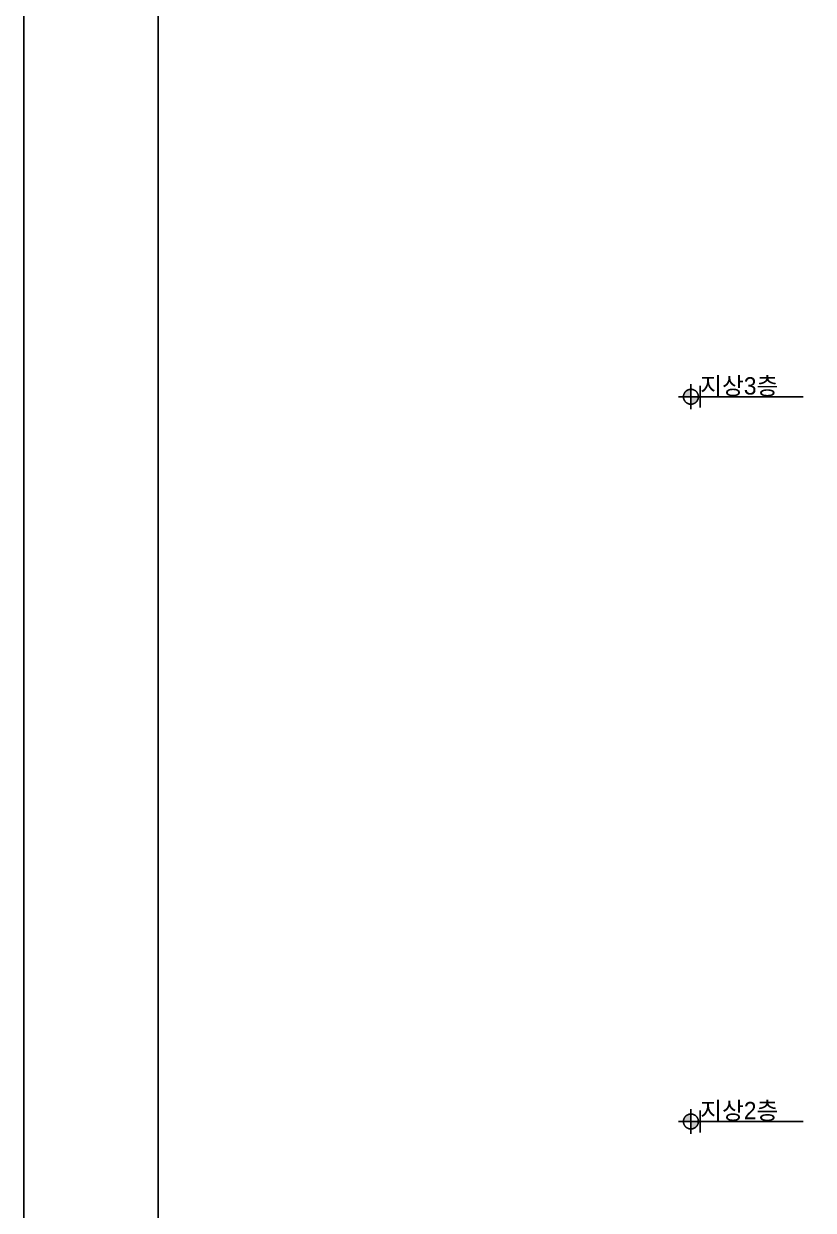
# Model space of a CAD drawing. Header units: millimetres. Extents: x 11948722 to 13111668, y -10771712 to -10232988.
# Drawn here: x 11948722 to 11959616, y -10557173 to -10540801 of the extents above; entities that cross this region are included whole.
import ezdxf
from ezdxf.enums import TextEntityAlignment as Align

# ---------------------------------------------------------------- set-up
doc = ezdxf.new("R2010")
doc.units = ezdxf.units.MM
doc.header["$LTSCALE"] = 150
doc.header["$MEASUREMENT"] = 0
doc.linetypes.add('Xref-계단단면도$0$CEN', pattern=[62, 60, -1, 0, -1])
doc.layers.get('Defpoints').update_dxf_attribs({"color": 117, "linetype": 'CONTINUOUS'})
for name, color, linetype in [('Xref-계단단면도$0$A-TXT-3.0', 3, 'CONTINUOUS'), ('Xref-계단단면도$0$SYM', 7, 'CONTINUOUS'), ('Xref-계단단면도$0$SYM-1', 7, 'CONTINUOUS')]:
    doc.layers.add(name, color=color, linetype=linetype)
doc.styles.add('Xref-계단단면도$0$돋움', font='')
doc.styles.get('Xref-계단단면도$0$돋움').set_extended_font_data('Dotum')

msp = doc.modelspace()

# ---------------------------------------------------------------- hatches: boundary and pattern name
at = {"layer": 'Xref-계단단면도$0$SYM', "linetype": 'Xref-계단단면도$0$CEN'}
h = msp.add_hatch(color=7, dxfattribs=at)
h.paths.add_polyline_path([(11958031.1, -10545948.2), (11957927.9, -10545948.2), (11957927.9, -10546051.4, 0.4142136)])
h.paths.add_polyline_path([(11957927.9, -10545844.9, 0.4142136), (11957824.7, -10545948.2), (11957927.9, -10545948.2)])
h = msp.add_hatch(color=7, dxfattribs=at)
h.paths.add_polyline_path([(11958031.1, -10555948.2), (11957927.9, -10555948.2), (11957927.9, -10556051.4, 0.4142136)])
h.paths.add_polyline_path([(11957927.9, -10555844.9, 0.4142136), (11957824.7, -10555948.2), (11957927.9, -10555948.2)])

# ---------------------------------------------------------------- linework, layer by layer
at = {"layer": 'Defpoints'}
for p, q in [((11958055.9, -10546098.2), (11958055.9, -10545798.2)), ((11958055.9, -10546098.2), (11958055.9, -10545798.2)), ((11958055.9, -10556098.2), (11958055.9, -10555798.2)), ((11958055.9, -10556098.2), (11958055.9, -10555798.2)), ((11958055.9, -10556098.2), (11958055.9, -10555798.2))]:
    msp.add_line(p, q, dxfattribs=at)
at = {"layer": 'Defpoints', "ltscale": 1200}
for points in [[(11948721.9, -10524473.7), (11993271.9, -10524473.7), (11993271.9, -10587473.7), (11948721.9, -10587473.7)], [(11950574.8, -10580798.7), (11991524.8, -10580798.7), (11991524.8, -10526273.7), (11950574.8, -10526273.7)]]:
    msp.add_lwpolyline(points, close=True, dxfattribs=at)
at = {"layer": 'Xref-계단단면도$0$SYM', "color": 7, "linetype": 'Xref-계단단면도$0$CEN'}
for p, q in [((11957927.9, -10545776.1), (11957927.9, -10546120.2)), ((11957755.9, -10545948.2), (11958099.9, -10545948.2)), ((11957927.9, -10555776.1), (11957927.9, -10556120.2)), ((11957755.9, -10555948.2), (11958099.9, -10555948.2))]:
    msp.add_line(p, q, dxfattribs=at)
for centre in [(11957927.9, -10545948.2), (11957927.9, -10555948.2)]:
    msp.add_circle(centre, 103.2, dxfattribs=at)
at = {"layer": 'Xref-계단단면도$0$SYM-1', "color": 7}
for p, q in [((11957755.9, -10545948.2), (11959477.7, -10545948.2)), ((11957755.9, -10555948.2), (11959477.7, -10555948.2))]:
    msp.add_line(p, q, dxfattribs=at)

# ---------------------------------------------------------------- texts
at = {"layer": 'Xref-계단단면도$0$A-TXT-3.0', "style": 'Xref-계단단면도$0$돋움'}
for s, p in [('지상3층', (11958055.9, -10545798.2)), ('지상2층', (11958055.9, -10555798.2))]:
    msp.add_text(s, height=240, dxfattribs=at).set_placement(p, align=Align.MIDDLE_LEFT)

doc.saveas('drawing.dxf')
